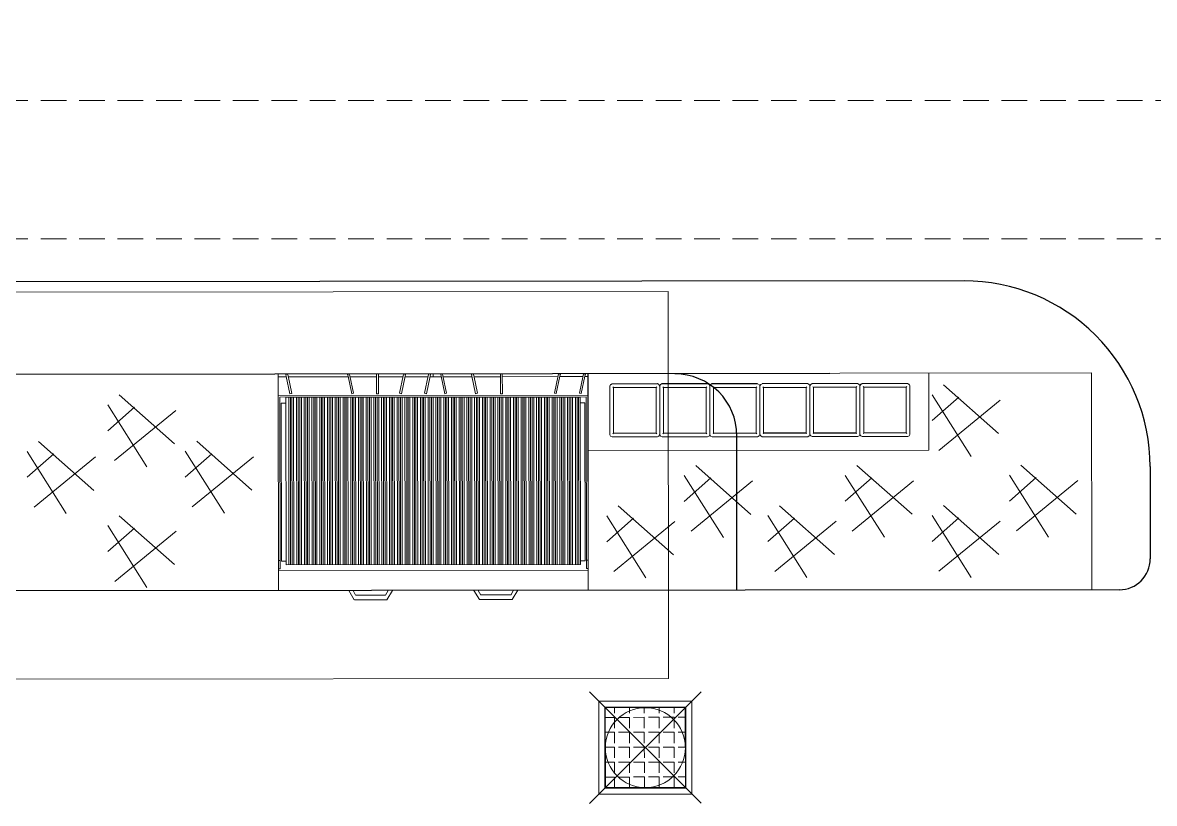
# Model space of a CAD drawing. Header units: inches. Extents: x 484217 to 497210, y -26946 to -21493.
# Drawn here: x 493977.9 to 494088.4, y -26346 to -26269.8 of the extents above; entities that cross this region are included whole.
import ezdxf

# ---------------------------------------------------------------- set-up
doc = ezdxf.new("R2010")
doc.units = ezdxf.units.IN
doc.header["$LTSCALE"] = 20
doc.header["$MEASUREMENT"] = 0
doc.linetypes.add('HIDDEN2', pattern=[0.1875, 0.125, -0.0625])
doc.layers.add('1', color=7, linetype='Continuous')
doc.layers.add('A-GLASS', color=4, linetype='Continuous')
doc.layers.add('A-furniture', color=50, linetype='Continuous', lineweight=9)
doc.layers.add('TC-EQUIPMENT', color=251, linetype='Continuous', lineweight=5)

msp = doc.modelspace()

# ---------------------------------------------------------------- linework, layer by layer
at = {"layer": '1'}
for p, q in [((494069.81, -26295), (493767.3, -26295.3)), ((494056.7, -26304.05), (493829.97, -26304.28)), ((494047.65, -26325.19), (494047.63, -26310.11)), ((494087.96, -26313.12), (494087.97, -26322.13)), ((494084.95, -26325.16), (493779.52, -26325.46))]:
    msp.add_line(p, q, dxfattribs=at)
for centre, radius, start, end in [((494069.82, -26313.14), 18.14, 0.0555, 90.0565), ((494041.59, -26310.12), 6.05, 0.0564, 90.0564), ((494084.95, -26322.13), 3.02, 270.0641, 0.0561)]:
    msp.add_arc(centre, radius, start, end, dxfattribs=at)
at = {"layer": 'A-furniture', "linetype": 'HIDDEN2'}
for points, elevation in [([(494090.97, -26277.4), (493740.76, -26277.4)], 7.62), ([(494090.97, -26277.4), (493918.54, -26277.4)], 3.81), ([(494090.97, -26290.9), (493740.79, -26290.9)], 3.81), ([(494090.97, -26290.9), (493925.29, -26290.9)], 3.81)]:
    msp.add_lwpolyline(points, dxfattribs=dict(at, elevation=elevation))
at = {"layer": 'A-GLASS', "color": 4}
msp.add_arc((493738.76, -25936.16, 0.69), 385.7, 297.7822, 76.8168, dxfattribs=at)
at = {"layer": 'TC-EQUIPMENT'}
for p, q in [((493920.02, -26296.14), (494040.94, -26296.03)), ((494040.94, -26296.03), (494040.97, -26333.82)), ((494002.88, -26304.06), (493954.51, -26304.11)), ((494002.88, -26304.06), (494033.11, -26304.04)), ((494002.9, -26325.22), (494002.88, -26304.06)), ((494002.88, -26304.06), (494002.9, -26325.23)), ((494003.63, -26304.14), (494003.8, -26304.1)), ((494003.67, -26304.32), (494003.63, -26304.14)), ((494004.03, -26306.02), (494003.67, -26304.32)), ((494003.8, -26304.1), (494003.85, -26304.27)), ((494003.85, -26304.27), (494004.21, -26305.98)), ((494009.65, -26304.14), (494009.82, -26304.09)), ((494009.7, -26304.31), (494009.65, -26304.14)), ((494010.06, -26306.02), (494009.7, -26304.31)), ((494009.82, -26304.09), (494009.87, -26304.27)), ((494009.87, -26304.27), (494010.23, -26305.97)), ((494012.48, -26304.09), (494012.66, -26304.08)), ((494012.48, -26306.02), (494012.48, -26304.09)), ((494012.66, -26304.08), (494012.66, -26306.02)), ((494015.08, -26304.26), (494014.72, -26305.97)), ((494014.9, -26306.01), (494015.26, -26304.31)), ((494015.08, -26304.26), (494015.13, -26304.09)), ((494015.13, -26304.09), (494015.3, -26304.13)), ((494015.3, -26304.13), (494015.26, -26304.31)), ((494017.16, -26305.96), (494017.52, -26304.26)), ((494017.7, -26304.31), (494017.34, -26306.01)), ((494017.52, -26304.26), (494017.57, -26304.08)), ((494017.57, -26304.08), (494017.74, -26304.13)), ((494017.74, -26304.13), (494017.7, -26304.31)), ((494017.99, -26304.05), (494017.99, -26304.35)), ((494018.74, -26304.13), (494018.92, -26304.08)), ((494018.79, -26304.31), (494018.74, -26304.13)), ((494019.15, -26306.01), (494018.79, -26304.31)), ((494018.92, -26304.08), (494018.96, -26304.26)), ((494018.96, -26304.26), (494019.32, -26305.96)), ((494021.74, -26304.13), (494021.91, -26304.08)), ((494021.79, -26304.3), (494021.74, -26304.13)), ((494022.15, -26306.01), (494021.79, -26304.3)), ((494021.91, -26304.08), (494021.96, -26304.25)), ((494021.96, -26304.25), (494022.32, -26305.96)), ((494024.57, -26306.01), (494024.57, -26304.07)), ((494024.57, -26304.07), (494024.75, -26304.07)), ((494024.75, -26304.07), (494024.76, -26306.01)), ((494030.18, -26304.34), (494024.75, -26304.35)), ((494029.84, -26305.95), (494030.2, -26304.25)), ((494030.37, -26304.29), (494030.01, -26306)), ((494030.2, -26304.25), (494030.24, -26304.07)), ((494030.24, -26304.07), (494030.42, -26304.12)), ((494032.62, -26304.34), (494030.36, -26304.34)), ((494030.42, -26304.12), (494030.37, -26304.29)), ((494032.28, -26305.95), (494032.63, -26304.24)), ((494032.81, -26304.29), (494032.45, -26306)), ((494032.63, -26304.24), (494032.68, -26304.07)), ((494032.68, -26304.07), (494032.86, -26304.12)), ((494033.11, -26304.34), (494032.8, -26304.34)), ((494032.86, -26304.12), (494032.81, -26304.29)), ((494033.13, -26325.2), (494033.11, -26304.04)), ((494082.24, -26303.98), (494033.12, -26304.03)), ((494033.14, -26325.19), (494033.12, -26304.03)), ((494066.37, -26303.99), (494066.38, -26311.52)), ((494082.24, -26303.98), (494082.26, -26325.14)), ((494002.88, -26304.37), (494003.68, -26304.37)), ((494009.71, -26304.36), (494003.87, -26304.37)), ((494012.48, -26304.36), (494009.89, -26304.36)), ((494015.06, -26304.35), (494012.66, -26304.36)), ((494017.5, -26304.35), (494015.25, -26304.35)), ((494017.69, -26304.35), (494018.8, -26304.35)), ((494021.8, -26304.35), (494018.98, -26304.35)), ((494024.57, -26304.35), (494021.98, -26304.35)), ((494035.31, -26305.11), (494035.23, -26305.25)), ((494035.23, -26305.27), (494035.31, -26305.13)), ((494035.24, -26310.01), (494035.23, -26305.25)), ((494035.31, -26305.11), (494035.46, -26305.04)), ((494035.46, -26305.05), (494035.31, -26305.13)), ((494039.89, -26305.03), (494035.46, -26305.04)), ((494035.46, -26305.05), (494039.89, -26305.05)), ((494035.54, -26305.35), (494035.6, -26305.4)), ((494035.6, -26305.4), (494035.6, -26309.87)), ((494039.76, -26305.4), (494035.6, -26305.4)), ((494039.82, -26305.34), (494039.76, -26305.4)), ((494039.76, -26309.87), (494039.76, -26305.4)), ((494040.04, -26305.11), (494039.89, -26305.03)), ((494039.89, -26305.05), (494040.04, -26305.12)), ((494040.12, -26305.25), (494040.04, -26305.11)), ((494040.04, -26305.12), (494040.12, -26305.26)), ((494040.2, -26305.11), (494040.12, -26305.25)), ((494040.12, -26305.26), (494040.2, -26305.12)), ((494040.12, -26310), (494040.12, -26305.26)), ((494040.2, -26305.11), (494040.34, -26305.03)), ((494040.34, -26305.05), (494040.2, -26305.12)), ((494044.78, -26305.03), (494040.34, -26305.03)), ((494040.34, -26305.05), (494044.78, -26305.04)), ((494040.42, -26305.34), (494040.48, -26305.4)), ((494044.64, -26305.39), (494040.48, -26305.4)), ((494040.48, -26305.4), (494040.48, -26309.87)), ((494044.7, -26305.34), (494044.64, -26305.39)), ((494044.64, -26309.86), (494044.64, -26305.39)), ((494044.92, -26305.1), (494044.78, -26305.03)), ((494044.78, -26305.04), (494044.92, -26305.12)), ((494045, -26305.24), (494044.92, -26305.1)), ((494044.92, -26305.12), (494045, -26305.26)), ((494045.08, -26305.1), (494045, -26305.24)), ((494045, -26305.26), (494045.08, -26305.12)), ((494045, -26310), (494045, -26305.26)), ((494045.08, -26305.1), (494045.22, -26305.03)), ((494045.22, -26305.04), (494045.08, -26305.12)), ((494045.22, -26305.03), (494049.66, -26305.02)), ((494049.66, -26305.04), (494045.22, -26305.04)), ((494045.3, -26305.34), (494045.36, -26305.39)), ((494045.36, -26305.39), (494045.37, -26309.86)), ((494049.52, -26305.39), (494045.36, -26305.39)), ((494049.58, -26305.33), (494049.52, -26305.39)), ((494049.52, -26309.86), (494049.52, -26305.39)), ((494049.66, -26305.04), (494049.8, -26305.11)), ((494049.88, -26305.25), (494049.8, -26305.11)), ((494049.88, -26305.25), (494049.96, -26305.11)), ((494049.89, -26309.99), (494049.88, -26305.25)), ((494049.96, -26305.11), (494050.1, -26305.04)), ((494054.54, -26305.02), (494050.1, -26305.02)), ((494050.1, -26305.04), (494054.54, -26305.03)), ((494050.18, -26305.33), (494050.24, -26305.39)), ((494050.24, -26305.39), (494050.25, -26309.86)), ((494054.4, -26305.39), (494050.24, -26305.39)), ((494054.46, -26305.33), (494054.4, -26305.39)), ((494054.41, -26309.85), (494054.4, -26305.39)), ((494054.68, -26305.09), (494054.54, -26305.02)), ((494054.54, -26305.03), (494054.68, -26305.11)), ((494054.76, -26305.24), (494054.68, -26305.09)), ((494054.68, -26305.11), (494054.76, -26305.25)), ((494054.84, -26305.1), (494054.76, -26305.24)), ((494054.76, -26305.25), (494054.84, -26305.11)), ((494054.76, -26305.25), (494054.77, -26309.99)), ((494054.99, -26305.02), (494054.84, -26305.1)), ((494054.84, -26305.11), (494054.99, -26305.03)), ((494054.99, -26305.02), (494059.42, -26305.01)), ((494059.42, -26305.03), (494054.99, -26305.03)), ((494055.06, -26305.33), (494055.13, -26305.38)), ((494055.13, -26309.85), (494055.13, -26305.38)), ((494059.28, -26305.38), (494055.13, -26305.38)), ((494059.34, -26305.32), (494059.28, -26305.38)), ((494059.28, -26305.38), (494059.29, -26309.85)), ((494059.42, -26305.01), (494059.57, -26305.09)), ((494059.57, -26305.1), (494059.42, -26305.03)), ((494059.65, -26305.23), (494059.57, -26305.09)), ((494059.57, -26305.1), (494059.65, -26305.25)), ((494059.72, -26305.09), (494059.65, -26305.23)), ((494059.65, -26305.25), (494059.72, -26305.1)), ((494059.65, -26309.98), (494059.65, -26305.25)), ((494059.72, -26305.09), (494059.87, -26305.01)), ((494059.87, -26305.03), (494059.72, -26305.1)), ((494064.3, -26305.01), (494059.87, -26305.01)), ((494059.87, -26305.03), (494064.3, -26305.02)), ((494059.95, -26305.32), (494060.01, -26305.38)), ((494060.01, -26305.38), (494060.01, -26309.85)), ((494064.17, -26305.38), (494060.01, -26305.38)), ((494064.17, -26305.38), (494064.23, -26305.32)), ((494064.17, -26309.84), (494064.17, -26305.38)), ((494064.45, -26305.09), (494064.3, -26305.01)), ((494064.3, -26305.02), (494064.45, -26305.1)), ((494064.53, -26305.23), (494064.45, -26305.09)), ((494064.45, -26305.1), (494064.53, -26305.24)), ((494064.53, -26305.23), (494064.53, -26309.98)), ((494073.18, -26309.91), (494067.8, -26305.14)), ((493987.37, -26306.13), (493992.76, -26310.91)), ((494002.88, -26306.18), (494033.11, -26306.15)), ((494032.93, -26306.32), (494003.05, -26306.35)), ((494003.07, -26323.11), (494003.05, -26306.35)), ((494003.63, -26306.39), (494032.35, -26306.36)), ((494003.65, -26322.71), (494003.63, -26306.39)), ((494003.91, -26306.39), (494003.93, -26322.71)), ((494004.03, -26306.02), (494004.21, -26305.98)), ((494004.1, -26322.71), (494004.08, -26306.39)), ((494004.23, -26306.39), (494004.24, -26322.71)), ((494004.41, -26322.71), (494004.39, -26306.39)), ((494004.67, -26306.39), (494004.69, -26322.71)), ((494004.85, -26322.71), (494004.84, -26306.39)), ((494004.98, -26306.39), (494005, -26322.71)), ((494005.16, -26322.71), (494005.15, -26306.39)), ((494005.43, -26306.39), (494005.44, -26322.71)), ((494005.61, -26322.71), (494005.59, -26306.39)), ((494005.74, -26306.39), (494005.75, -26322.71)), ((494005.92, -26322.71), (494005.9, -26306.39)), ((494006.18, -26306.39), (494006.2, -26322.71)), ((494006.36, -26322.71), (494006.35, -26306.39)), ((494006.49, -26306.39), (494006.51, -26322.71)), ((494006.67, -26322.71), (494006.66, -26306.39)), ((494006.94, -26306.39), (494006.95, -26322.71)), ((494007.12, -26322.71), (494007.1, -26306.39)), ((494007.25, -26306.39), (494007.27, -26322.71)), ((494007.43, -26322.71), (494007.41, -26306.39)), ((494007.69, -26306.39), (494007.71, -26322.71)), ((494007.88, -26322.71), (494007.86, -26306.39)), ((494008.01, -26306.39), (494008.02, -26322.71)), ((494008.18, -26322.71), (494008.17, -26306.39)), ((494008.45, -26306.39), (494008.47, -26322.71)), ((494008.63, -26322.71), (494008.62, -26306.39)), ((494008.76, -26306.39), (494008.78, -26322.71)), ((494008.94, -26322.71), (494008.92, -26306.39)), ((494009.21, -26306.39), (494009.22, -26322.71)), ((494009.39, -26322.71), (494009.37, -26306.38)), ((494009.52, -26306.38), (494009.53, -26322.71)), ((494009.7, -26322.71), (494009.68, -26306.39)), ((494009.96, -26306.38), (494009.98, -26322.71)), ((494010.06, -26306.02), (494010.23, -26305.97)), ((494010.14, -26322.71), (494010.13, -26306.38)), ((494010.27, -26306.38), (494010.29, -26322.71)), ((494010.45, -26322.71), (494010.44, -26306.38)), ((494010.72, -26306.38), (494010.73, -26322.71)), ((494010.9, -26322.71), (494010.88, -26306.38)), ((494011.03, -26306.38), (494011.04, -26322.71)), ((494011.21, -26322.71), (494011.19, -26306.38)), ((494011.47, -26306.38), (494011.49, -26322.71)), ((494011.65, -26322.71), (494011.64, -26306.38)), ((494011.78, -26306.38), (494011.8, -26322.71)), ((494011.96, -26322.71), (494011.95, -26306.38)), ((494012.23, -26306.38), (494012.24, -26322.71)), ((494012.41, -26322.71), (494012.39, -26306.38)), ((494012.66, -26306.02), (494012.48, -26306.02)), ((494012.54, -26306.38), (494012.56, -26322.71)), ((494012.72, -26322.71), (494012.7, -26306.38)), ((494012.98, -26306.38), (494013, -26322.71)), ((494013.17, -26322.71), (494013.15, -26306.38)), ((494013.3, -26306.38), (494013.31, -26322.71)), ((494013.47, -26322.71), (494013.46, -26306.38)), ((494013.74, -26306.38), (494013.76, -26322.71)), ((494013.92, -26322.71), (494013.91, -26306.38)), ((494014.05, -26306.38), (494014.07, -26322.71)), ((494014.23, -26322.7), (494014.21, -26306.38)), ((494014.5, -26306.38), (494014.51, -26322.7)), ((494014.68, -26322.7), (494014.66, -26306.38)), ((494014.9, -26306.01), (494014.72, -26305.97)), ((494014.81, -26306.38), (494014.82, -26322.7)), ((494014.99, -26322.7), (494014.97, -26306.38)), ((494015.25, -26306.38), (494015.27, -26322.7)), ((494015.43, -26322.7), (494015.42, -26306.38)), ((494015.56, -26306.38), (494015.58, -26322.7)), ((494015.74, -26322.7), (494015.73, -26306.38)), ((494016.01, -26306.38), (494016.02, -26322.7)), ((494016.19, -26322.7), (494016.17, -26306.38)), ((494016.32, -26306.38), (494016.33, -26322.7)), ((494016.5, -26322.7), (494016.48, -26306.38)), ((494016.76, -26306.38), (494016.78, -26322.7)), ((494016.94, -26322.7), (494016.93, -26306.38)), ((494017.07, -26306.38), (494017.09, -26322.7)), ((494017.34, -26306.01), (494017.16, -26305.96)), ((494017.25, -26322.7), (494017.24, -26306.38)), ((494017.52, -26306.38), (494017.53, -26322.7)), ((494017.7, -26322.7), (494017.69, -26306.38)), ((494017.83, -26306.38), (494017.85, -26322.7)), ((494018.01, -26322.7), (494017.99, -26306.38)), ((494018.27, -26306.38), (494018.29, -26322.7)), ((494018.46, -26322.7), (494018.44, -26306.38)), ((494018.59, -26306.38), (494018.6, -26322.7)), ((494018.76, -26322.7), (494018.75, -26306.38)), ((494019.03, -26306.38), (494019.05, -26322.7)), ((494019.15, -26306.01), (494019.32, -26305.96)), ((494019.21, -26322.7), (494019.2, -26306.38)), ((494019.34, -26306.38), (494019.36, -26322.7)), ((494019.52, -26322.7), (494019.5, -26306.38)), ((494019.79, -26306.38), (494019.8, -26322.7)), ((494019.97, -26322.7), (494019.95, -26306.38)), ((494020.1, -26306.38), (494020.11, -26322.7)), ((494020.28, -26322.7), (494020.26, -26306.37)), ((494020.54, -26306.37), (494020.56, -26322.7)), ((494020.72, -26322.7), (494020.71, -26306.37)), ((494020.85, -26306.37), (494020.87, -26322.7)), ((494021.03, -26322.7), (494021.02, -26306.37)), ((494021.3, -26306.37), (494021.31, -26322.7)), ((494021.48, -26322.7), (494021.46, -26306.37)), ((494021.61, -26306.37), (494021.62, -26322.7)), ((494021.79, -26322.7), (494021.77, -26306.37)), ((494022.05, -26306.37), (494022.07, -26322.7)), ((494022.15, -26306.01), (494022.32, -26305.96)), ((494022.24, -26322.7), (494022.22, -26306.37)), ((494022.36, -26306.37), (494022.38, -26322.7)), ((494022.54, -26322.7), (494022.53, -26306.37)), ((494022.81, -26306.37), (494022.82, -26322.7)), ((494022.99, -26322.7), (494022.98, -26306.37)), ((494023.12, -26306.37), (494023.14, -26322.7)), ((494023.3, -26322.7), (494023.28, -26306.37)), ((494023.56, -26306.37), (494023.58, -26322.7)), ((494023.75, -26322.7), (494023.73, -26306.37)), ((494023.88, -26306.37), (494023.89, -26322.7)), ((494024.06, -26322.7), (494024.04, -26306.37)), ((494024.32, -26306.37), (494024.34, -26322.7)), ((494024.5, -26322.69), (494024.49, -26306.37)), ((494024.76, -26306.01), (494024.57, -26306.01)), ((494024.63, -26306.37), (494024.65, -26322.69)), ((494024.81, -26322.69), (494024.79, -26306.37)), ((494025.08, -26306.37), (494025.09, -26322.69)), ((494025.26, -26322.69), (494025.24, -26306.37)), ((494025.39, -26306.37), (494025.4, -26322.69)), ((494025.57, -26322.69), (494025.55, -26306.37)), ((494025.83, -26306.37), (494025.85, -26322.69)), ((494026.01, -26322.69), (494026, -26306.37)), ((494026.14, -26306.37), (494026.16, -26322.69)), ((494026.32, -26322.69), (494026.31, -26306.37)), ((494026.59, -26306.37), (494026.6, -26322.69)), ((494026.77, -26322.69), (494026.75, -26306.37)), ((494026.9, -26306.37), (494026.91, -26322.69)), ((494027.08, -26322.69), (494027.06, -26306.37)), ((494027.34, -26306.37), (494027.36, -26322.69)), ((494027.53, -26322.69), (494027.51, -26306.37)), ((494027.65, -26306.37), (494027.67, -26322.69)), ((494027.83, -26322.69), (494027.82, -26306.37)), ((494028.1, -26306.37), (494028.12, -26322.69)), ((494028.28, -26322.69), (494028.27, -26306.37)), ((494028.41, -26306.37), (494028.43, -26322.69)), ((494028.59, -26322.69), (494028.57, -26306.37)), ((494028.86, -26306.37), (494028.87, -26322.69)), ((494029.04, -26322.69), (494029.02, -26306.37)), ((494029.17, -26306.37), (494029.18, -26322.69)), ((494029.35, -26322.69), (494029.33, -26306.37)), ((494029.61, -26306.37), (494029.63, -26322.69)), ((494029.79, -26322.69), (494029.78, -26306.37)), ((494030.01, -26306), (494029.84, -26305.95)), ((494029.92, -26306.37), (494029.94, -26322.69)), ((494030.1, -26322.69), (494030.09, -26306.37)), ((494030.37, -26306.37), (494030.38, -26322.69)), ((494030.55, -26322.69), (494030.53, -26306.36)), ((494030.68, -26306.37), (494030.69, -26322.69)), ((494030.86, -26322.69), (494030.84, -26306.36)), ((494031.12, -26306.36), (494031.14, -26322.69)), ((494031.3, -26322.69), (494031.29, -26306.36)), ((494031.43, -26306.36), (494031.45, -26322.69)), ((494031.61, -26322.69), (494031.6, -26306.36)), ((494031.89, -26322.69), (494031.88, -26306.36)), ((494032.04, -26306.36), (494032.06, -26322.69)), ((494032.19, -26306.36), (494032.21, -26322.69)), ((494032.45, -26306), (494032.28, -26305.95)), ((494032.35, -26306.36), (494032.37, -26322.69)), ((494032.95, -26323.08), (494032.93, -26306.32)), ((494066.68, -26306.11), (494070.49, -26312.15)), ((494066.68, -26308.64), (494069.28, -26306.35)), ((493990.07, -26313.15), (493986.25, -26307.1)), ((493986.26, -26309.63), (493988.85, -26307.34)), ((493992.91, -26307.64), (493986.92, -26312.54)), ((494003.18, -26306.94), (494003.63, -26306.94)), ((494003.18, -26306.94), (494003.2, -26322.35)), ((494032.35, -26306.91), (494032.81, -26306.91)), ((494032.81, -26306.91), (494032.82, -26322.32)), ((494073.33, -26306.65), (494067.35, -26311.55)), ((494035.6, -26309.86), (494039.76, -26309.85)), ((494040.48, -26309.85), (494044.64, -26309.85)), ((494044.64, -26309.86), (494040.48, -26309.87)), ((494044.7, -26309.92), (494044.64, -26309.86)), ((494045.31, -26309.92), (494045.37, -26309.86)), ((494045.36, -26309.85), (494049.52, -26309.84)), ((494049.52, -26309.86), (494045.37, -26309.86)), ((494049.58, -26309.92), (494049.52, -26309.86)), ((494050.19, -26309.92), (494050.25, -26309.86)), ((494050.25, -26309.84), (494054.41, -26309.84)), ((494054.41, -26309.85), (494050.25, -26309.86)), ((494054.47, -26309.91), (494054.41, -26309.85)), ((494055.07, -26309.91), (494055.13, -26309.85)), ((494055.13, -26309.84), (494059.29, -26309.84)), ((494059.29, -26309.85), (494055.13, -26309.85)), ((494059.35, -26309.91), (494059.29, -26309.85)), ((494059.95, -26309.91), (494060.01, -26309.85)), ((494060.01, -26309.83), (494064.17, -26309.83)), ((494064.17, -26309.84), (494060.01, -26309.85)), ((494064.23, -26309.9), (494064.17, -26309.84)), ((493984.9, -26315.45), (493979.51, -26310.68)), ((494000.32, -26315.43), (493994.93, -26310.66)), ((494035.32, -26310.15), (494035.24, -26310.01)), ((494035.46, -26310.22), (494035.32, -26310.15)), ((494035.46, -26310.22), (494039.9, -26310.22)), ((494035.54, -26309.93), (494035.6, -26309.87)), ((494039.76, -26309.87), (494035.6, -26309.87)), ((494039.82, -26309.93), (494039.76, -26309.87)), ((494040.04, -26310.14), (494039.9, -26310.22)), ((494040.12, -26310), (494040.04, -26310.14)), ((494040.2, -26310.14), (494040.12, -26310)), ((494040.34, -26310.22), (494040.2, -26310.14)), ((494040.34, -26310.22), (494044.78, -26310.22)), ((494040.42, -26309.93), (494040.48, -26309.87)), ((494044.93, -26310.14), (494044.78, -26310.22)), ((494045, -26310), (494044.93, -26310.14)), ((494045.08, -26310.14), (494045, -26310)), ((494045.23, -26310.21), (494045.08, -26310.14)), ((494045.23, -26310.21), (494049.66, -26310.21)), ((494049.81, -26310.13), (494049.66, -26310.21)), ((494049.89, -26309.99), (494049.81, -26310.13)), ((494049.96, -26310.13), (494049.89, -26309.99)), ((494050.11, -26310.21), (494049.96, -26310.13)), ((494050.11, -26310.21), (494054.55, -26310.21)), ((494054.69, -26310.13), (494054.55, -26310.21)), ((494054.77, -26309.99), (494054.69, -26310.13)), ((494054.85, -26310.13), (494054.77, -26309.99)), ((494054.99, -26310.2), (494054.85, -26310.13)), ((494054.99, -26310.2), (494059.43, -26310.2)), ((494059.43, -26310.2), (494059.57, -26310.12)), ((494059.65, -26309.98), (494059.57, -26310.12)), ((494059.73, -26310.12), (494059.65, -26309.98)), ((494059.87, -26310.2), (494059.73, -26310.12)), ((494064.31, -26310.2), (494059.87, -26310.2)), ((494064.45, -26310.12), (494064.31, -26310.2)), ((494064.53, -26309.98), (494064.45, -26310.12)), ((493978.4, -26311.64), (493982.21, -26317.69)), ((493978.4, -26314.17), (493981, -26311.88)), ((493993.81, -26311.63), (493997.63, -26317.67)), ((493993.82, -26314.16), (493996.42, -26311.87)), ((494033.13, -26311.55), (494066.38, -26311.52)), ((493985.05, -26312.18), (493979.07, -26317.09)), ((494000.47, -26312.17), (493994.48, -26317.07)), ((494043.62, -26313.02), (494049.01, -26317.8)), ((494064.73, -26317.78), (494059.34, -26313.01)), ((494080.75, -26317.77), (494075.36, -26312.99)), ((494046.32, -26320.04), (494042.5, -26313.99)), ((494042.5, -26316.52), (494045.1, -26314.23)), ((494058.22, -26313.98), (494062.04, -26320.02)), ((494058.22, -26316.51), (494060.82, -26314.22)), ((494074.24, -26313.96), (494078.06, -26320.01)), ((494074.24, -26316.49), (494076.84, -26314.2)), ((494049.15, -26314.53), (494043.17, -26319.43)), ((494064.87, -26314.52), (494058.89, -26319.42)), ((494080.9, -26314.5), (494074.91, -26319.4)), ((494036.07, -26316.96), (494041.45, -26321.73)), ((494051.79, -26316.95), (494057.17, -26321.72)), ((494067.81, -26316.93), (494073.19, -26321.7)), ((493992.77, -26322.7), (493987.38, -26317.92)), ((494038.76, -26323.97), (494034.95, -26317.93)), ((494034.95, -26320.46), (494037.55, -26318.17)), ((494041.6, -26318.47), (494035.62, -26323.37)), ((494054.48, -26323.96), (494050.67, -26317.91)), ((494050.67, -26320.44), (494053.27, -26318.15)), ((494057.32, -26318.45), (494051.34, -26323.36)), ((494070.5, -26323.94), (494066.69, -26317.9)), ((494066.69, -26320.43), (494069.29, -26318.14)), ((494073.34, -26318.44), (494067.36, -26323.34)), ((493986.26, -26318.89), (493990.08, -26324.93)), ((493986.27, -26321.42), (493988.86, -26319.13)), ((493992.92, -26319.43), (493986.93, -26324.33)), ((494002.89, -26322.29), (494003.07, -26322.29)), ((494003.07, -26323.11), (494002.89, -26323.11)), ((494003.65, -26322.35), (494003.2, -26322.35)), ((494003.65, -26322.71), (494032.37, -26322.69)), ((494032.82, -26322.32), (494032.37, -26322.32)), ((494032.95, -26322.26), (494033.12, -26322.26)), ((494033.12, -26323.08), (494032.95, -26323.08)), ((494033.12, -26323.23), (494002.89, -26323.26)), ((493954.53, -26325.27), (494002.9, -26325.23)), ((494033.13, -26325.2), (494002.9, -26325.22)), ((494009.77, -26325.22), (494010.31, -26326.12)), ((494010.44, -26325.68), (494010.2, -26325.22)), ((494013.37, -26325.68), (494013.61, -26325.21)), ((494014.05, -26325.21), (494013.5, -26326.12)), ((494022.52, -26326.1), (494021.98, -26325.21)), ((494022.41, -26325.21), (494022.66, -26325.67)), ((494025.58, -26325.67), (494025.83, -26325.2)), ((494026.26, -26325.2), (494025.72, -26326.11)), ((494082.26, -26325.14), (494033.14, -26325.19)), ((494013.5, -26326.12), (494010.32, -26326.12)), ((494010.45, -26325.67), (494013.36, -26325.67)), ((494025.71, -26326.11), (494022.53, -26326.11)), ((494022.67, -26325.66), (494025.57, -26325.66)), ((494040.97, -26333.82), (493920.05, -26333.93)), ((494033.26, -26335.12), (494044.15, -26345.99)), ((494044.14, -26335.11), (494033.27, -26346)), ((494043.24, -26336.02), (494034.17, -26336.03)), ((494034.17, -26336.03), (494034.18, -26345.1)), ((494043.25, -26345.09), (494043.24, -26336.02)), ((494042.66, -26336.59), (494034.74, -26336.6)), ((494034.74, -26336.6), (494034.75, -26344.52)), ((494034.8, -26336.66), (494042.6, -26336.65)), ((494034.81, -26344.46), (494034.8, -26336.66)), ((494035.69, -26336.66), (494035.69, -26337.21)), ((494037.15, -26336.66), (494037.15, -26337.21)), ((494038.6, -26336.66), (494038.6, -26337.21)), ((494040.06, -26336.66), (494040.06, -26337.21)), ((494041.51, -26336.65), (494041.51, -26337.21)), ((494042.6, -26336.65), (494042.61, -26344.45)), ((494042.67, -26344.51), (494042.66, -26336.59)), ((494034.8, -26337.61), (494035.69, -26337.61)), ((494035.69, -26338.67), (494035.69, -26337.61)), ((494036.09, -26337.61), (494037.15, -26337.61)), ((494037.15, -26338.66), (494037.15, -26337.61)), ((494037.54, -26337.61), (494038.6, -26337.6)), ((494038.6, -26338.66), (494038.6, -26337.6)), ((494039, -26337.6), (494040.06, -26337.6)), ((494040.06, -26338.66), (494040.06, -26337.6)), ((494040.45, -26337.6), (494041.51, -26337.6)), ((494041.51, -26338.66), (494041.51, -26337.6)), ((494042.6, -26337.6), (494041.91, -26337.6)), ((494034.81, -26339.06), (494035.69, -26339.06)), ((494035.69, -26340.12), (494035.69, -26339.06)), ((494036.09, -26339.06), (494037.15, -26339.06)), ((494037.15, -26340.12), (494037.15, -26339.06)), ((494037.55, -26339.06), (494038.6, -26339.06)), ((494038.6, -26340.12), (494038.6, -26339.06)), ((494039, -26339.06), (494040.06, -26339.06)), ((494040.06, -26340.12), (494040.06, -26339.06)), ((494040.45, -26339.06), (494041.51, -26339.06)), ((494041.51, -26340.11), (494041.51, -26339.06)), ((494042.61, -26339.06), (494041.91, -26339.06)), ((494034.81, -26340.52), (494035.69, -26340.52)), ((494035.7, -26341.57), (494035.69, -26340.52)), ((494036.09, -26340.52), (494037.15, -26340.52)), ((494037.15, -26341.57), (494037.15, -26340.52)), ((494037.55, -26340.52), (494038.6, -26340.51)), ((494038.61, -26341.57), (494038.6, -26340.51)), ((494039, -26340.51), (494040.06, -26340.51)), ((494040.06, -26341.57), (494040.06, -26340.51)), ((494040.46, -26340.51), (494041.51, -26340.51)), ((494041.52, -26341.57), (494041.51, -26340.51)), ((494042.61, -26340.51), (494041.91, -26340.51)), ((494034.81, -26341.97), (494035.7, -26341.97)), ((494035.7, -26343.03), (494035.7, -26341.97)), ((494036.09, -26341.97), (494037.15, -26341.97)), ((494037.15, -26343.03), (494037.15, -26341.97)), ((494037.55, -26341.97), (494038.61, -26341.97)), ((494038.61, -26343.03), (494038.61, -26341.97)), ((494039, -26341.97), (494040.06, -26341.97)), ((494040.06, -26343.03), (494040.06, -26341.97)), ((494040.46, -26341.97), (494041.52, -26341.97)), ((494041.52, -26343.02), (494041.52, -26341.97)), ((494042.61, -26341.97), (494041.91, -26341.97)), ((494034.81, -26343.43), (494035.7, -26343.43)), ((494035.7, -26344.46), (494035.7, -26343.43)), ((494036.09, -26343.43), (494037.15, -26343.43)), ((494037.15, -26344.46), (494037.15, -26343.43)), ((494037.55, -26343.42), (494038.61, -26343.42)), ((494038.61, -26344.46), (494038.61, -26343.42)), ((494039, -26343.42), (494040.06, -26343.42)), ((494040.06, -26344.45), (494040.06, -26343.42)), ((494040.46, -26343.42), (494041.52, -26343.42)), ((494041.52, -26344.45), (494041.52, -26343.42)), ((494042.61, -26343.42), (494041.91, -26343.42)), ((494034.18, -26345.1), (494043.25, -26345.09)), ((494042.67, -26344.51), (494034.75, -26344.52)), ((494034.81, -26344.46), (494042.61, -26344.45))]:
    msp.add_line(p, q, dxfattribs=at)
msp.add_circle((494038.71, -26340.56), 3.9, dxfattribs=at)

doc.saveas('drawing.dxf')
